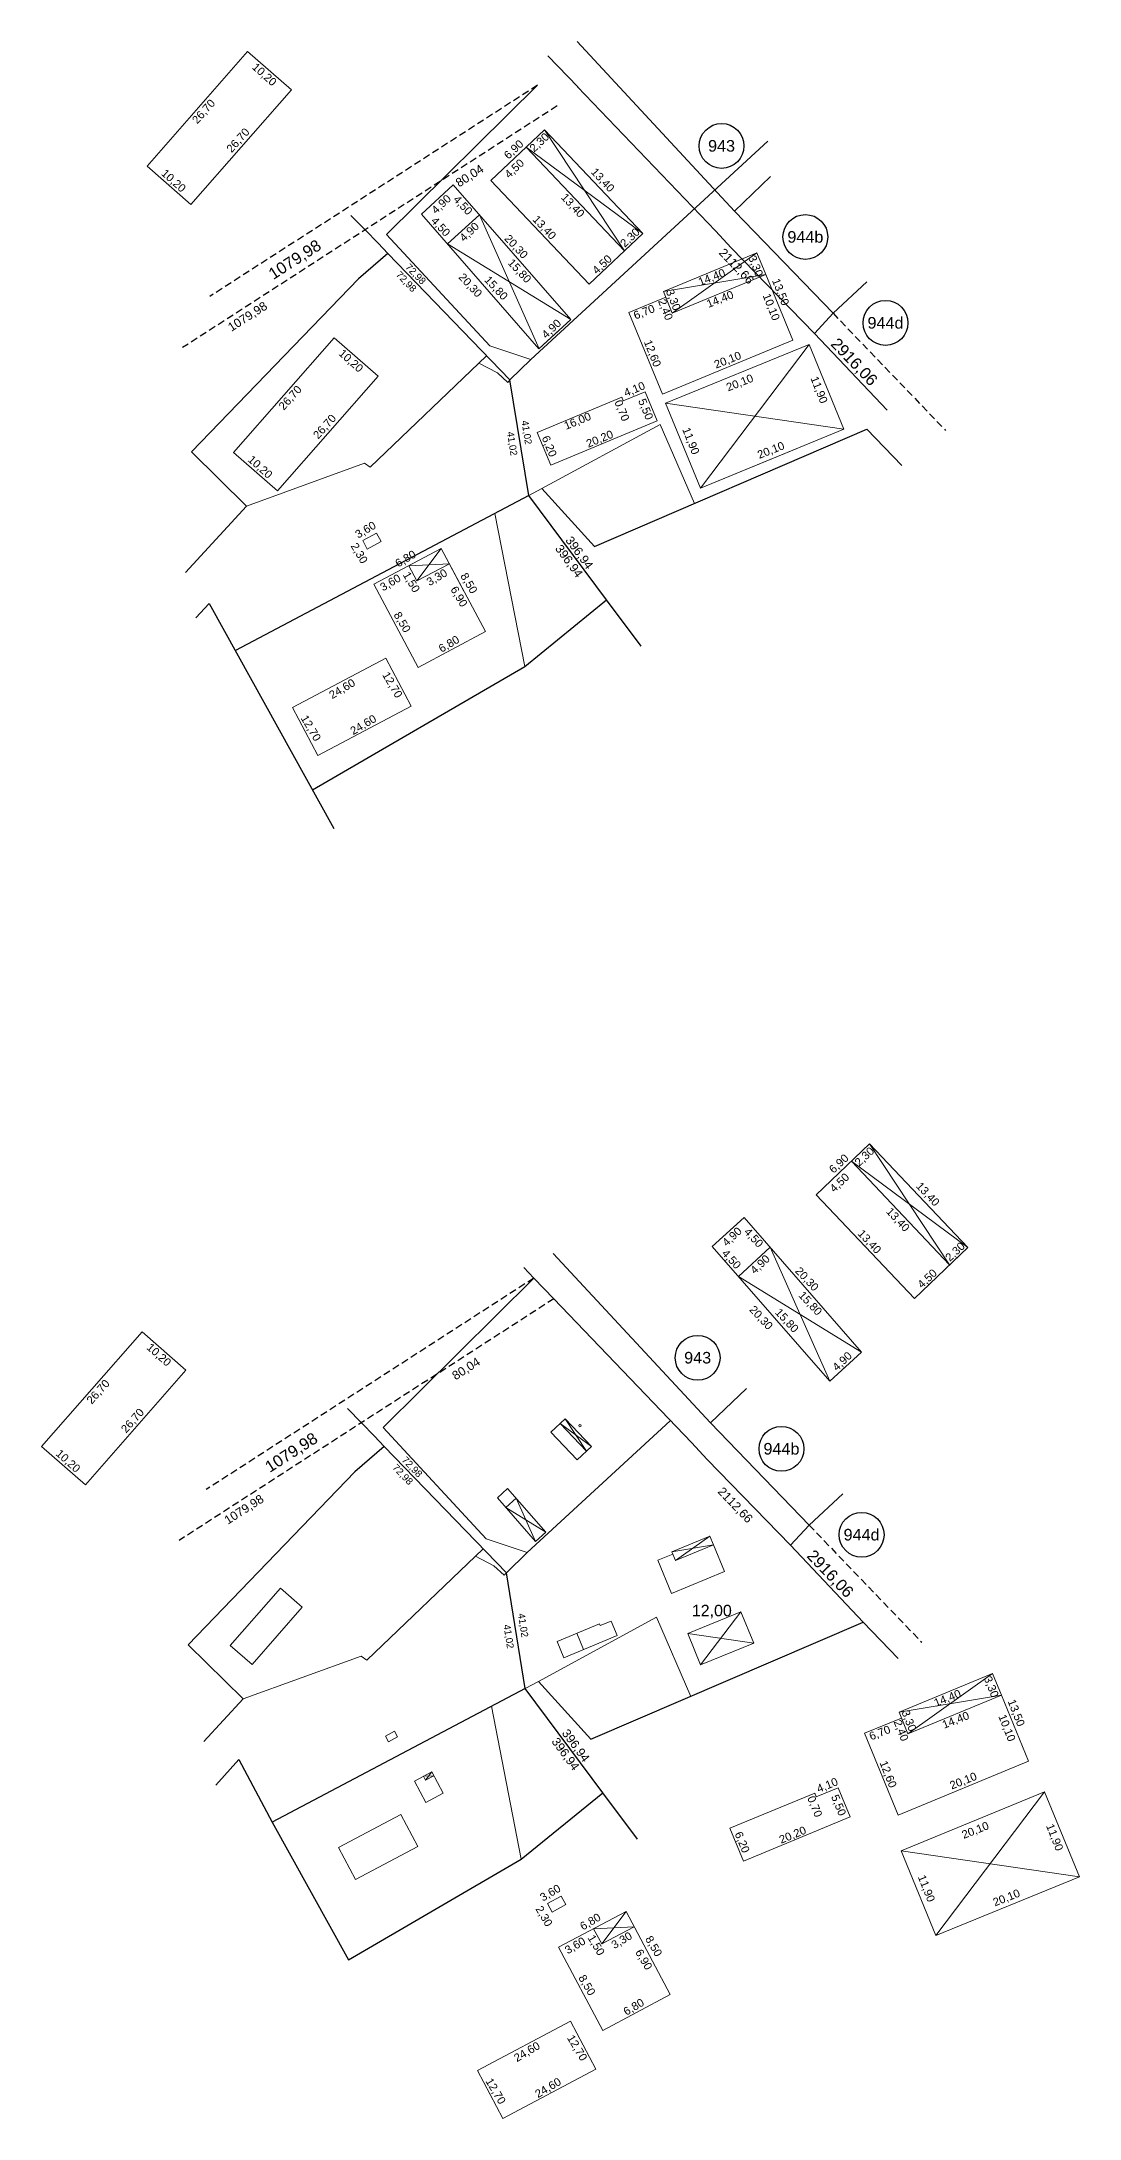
# Model space of a CAD drawing. Header units: feet. Extents: x 1554 to 7460, y 4629 to 11811.
# Drawn here: x 3700 to 4063, y 7015 to 7742 of the extents above; entities that cross this region are included whole.
import ezdxf

# ---------------------------------------------------------------- set-up
doc = ezdxf.new("R2010")
doc.units = ezdxf.units.FT
doc.header["$MEASUREMENT"] = 0
doc.linetypes.add('DASHED2', pattern=[0.375, 0.25, -0.125])
doc.layers.get('0').update_dxf_attribs({"linetype": 'CONTINUOUS'})
for name, color, linetype in [('Accesiones 0', 1, 'CONTINUOUS'), ('Alambrado', 1, 'CONTINUOUS'), ('Edificaciòn', 1, 'CONTINUOUS'), ('MEDICION', 2, 'CONTINUOUS'), ('Subdivision', 5, 'CONTINUOUS')]:
    doc.layers.add(name, color=color, linetype=linetype)
doc.styles.add('ARIAL', font='arial.ttf')

msp = doc.modelspace()

# ---------------------------------------------------------------- linework, layer by layer
at = {"color": 3}
for centre in [(3938.11, 7705.645, -0.461), (3967.439, 7673.779, -0.461), (3995.477, 7643.707, -0.461), (3929.742, 7281.554, -2.769), (3959.071, 7249.688, -2.769), (3987.11, 7219.615, -2.769)]:
    msp.add_circle(centre, 7.845, dxfattribs=at)
at = {"layer": 'Alambrado', "color": 2}
for p, q in [((3942.648, 7682.861, 2.453), (3887.534, 7742.177, 2.453)), ((3977.111, 7647.092, 2.453), (3942.648, 7682.861, 2.453)), ((3934.28, 7258.77, 0.145), (3879.167, 7318.086, 0.145)), ((3968.744, 7223, 0.145), (3934.28, 7258.77, 0.145))]:
    msp.add_line(p, q, dxfattribs=at)
at = {"layer": 'Alambrado'}
for p, q in [((3880.833, 7733.516, 0.145), (3887.765, 7726.304, 0.145)), ((3873.699, 7726.887, 0.276), (3820.92, 7674.61, 0.276)), ((3808.43, 7681.31, 0.166), (3813.361, 7676.272, -2.432)), ((3821.328, 7667.962, 0.166), (3811.069, 7659.096, 0.166)), ((3811.069, 7659.096, 0.166), (3752.66, 7598.616, 0.166)), ((3970.658, 7640.03, 2.308), (3977.111, 7647.092, 2.308)), ((3893.628, 7565.497, 0.32), (3988.942, 7606.512, 0.32)), ((3752.66, 7598.616, 0.166), (3771.893, 7579.633, 0.166)), ((3870.679, 7583.28, -0.723), (3767.977, 7529.014, -0.723)), ((3875.262, 7585.748, 0.32), (3893.628, 7565.497, 0.32)), ((3750.567, 7556.359, -0.08), (3771.893, 7579.633, -0.089)), ((3754.203, 7540.459, -0.016), (3758.808, 7545.557, -0.012)), ((3758.808, 7545.557, -0.002), (3802.452, 7466.809, -0.002)), ((3869.263, 7523.52, -0.089), (3897.84, 7546.758, -0.089)), ((3794.992, 7480.27, -0.089), (3869.263, 7523.52, -0.089)), ((3872.466, 7309.425, 0.276), (3819.687, 7257.148, 0.276)), ((3872.466, 7309.425, -2.163), (3879.397, 7302.213, -2.163)), ((3807.197, 7263.848, 0.166), (3812.129, 7258.81, -2.432)), ((3820.096, 7250.501, 0.166), (3809.836, 7241.635, 0.166)), ((3809.836, 7241.635, 0.166), (3751.428, 7181.155, 0.166)), ((3962.291, 7215.939), (3968.744, 7223)), ((3892.396, 7148.035, 0.32), (3987.709, 7189.051, 0.32)), ((3751.428, 7181.155, 0.166), (3770.66, 7162.172, 0.166)), ((3874.03, 7168.286, 0.32), (3892.396, 7148.035, 0.32)), ((3756.988, 7147.25, -0.083), (3770.66, 7162.172, -0.089)), ((3869.446, 7165.818, -0.723), (3780.881, 7119.022, -0.723)), ((3761.122, 7132.02, -0.009), (3769.173, 7140.931, -0.002)), ((3769.173, 7140.931, -0.002), (3780.881, 7119.022, -0.002)), ((3868.03, 7106.059, -0.089), (3896.607, 7129.296, -0.089)), ((3780.881, 7119.022, -0.002), (3807.576, 7070.855, -0.002)), ((3807.576, 7070.855, -0.089), (3868.03, 7106.059, -0.089))]:
    msp.add_line(p, q, dxfattribs=at)
at = {"layer": 'Alambrado', "lineweight": 0}
for p, q in [((3954.25, 7707.29), (3871.378, 7630.868)), ((3857, 7635.664), (3820.92, 7674.61, 0.276)), ((3855.885, 7632.203), (3815.179, 7593.179)), ((3871.378, 7630.868), (3857, 7635.664)), ((3859.664, 7626.238), (3853.221, 7629.649)), ((3863.282, 7622.887), (3859.664, 7626.238)), ((3864.041, 7623.763), (3871.378, 7630.868)), ((3864.041, 7623.763), (3863.282, 7622.887)), ((3916.595, 7608.201), (3875.262, 7585.748, 0.32)), ((3928.588, 7580.54), (3916.595, 7608.201)), ((3813.178, 7594.595), (3771.893, 7579.633, -0.089)), ((3815.179, 7593.179), (3813.178, 7594.595)), ((3875.262, 7585.748, 0.32), (3870.679, 7583.28, 0.225)), ((3869.263, 7523.52, -0.04), (3858.823, 7577.057)), ((3855.767, 7218.202), (3819.687, 7257.148, 0.276)), ((3920.156, 7259.525), (3870.145, 7213.406)), ((3870.145, 7213.406), (3855.767, 7218.202)), ((3854.652, 7214.741), (3813.946, 7175.717)), ((3858.431, 7208.776), (3851.988, 7212.187)), ((3862.808, 7206.301), (3870.145, 7213.406)), ((3862.05, 7205.425), (3858.431, 7208.776)), ((3862.808, 7206.301), (3862.05, 7205.425)), ((3915.362, 7190.739), (3874.03, 7168.286, 0.32)), ((3927.355, 7163.079), (3915.362, 7190.739)), ((3811.946, 7177.134), (3770.66, 7162.172, -0.089)), ((3813.946, 7175.717), (3811.946, 7177.134)), ((3874.03, 7168.286, 0.32), (3869.446, 7165.818, 0.225)), ((3868.03, 7106.059, -0.04), (3857.59, 7159.596))]:
    msp.add_line(p, q, dxfattribs=at)
at = {"layer": 'Alambrado', "color": 2, "linetype": 'DASHED2', "ltscale": 10}
for p, q in [((3977.111, 7647.092, 2.308), (4016.516, 7606.09, 2.353)), ((3968.744, 7223), (4008.148, 7181.999, 0.045))]:
    msp.add_line(p, q, dxfattribs=at)
at = {"layer": 'Edificaciòn', "lineweight": 0}
for p, q in [((3772.271, 7738.715), (3737.068, 7698.562)), ((3787.611, 7725.267), (3772.271, 7738.715)), ((3752.408, 7685.114), (3787.611, 7725.267)), ((3876.145, 7711.291), (3857.43, 7693.49)), ((3869.762, 7705.243), (3904.144, 7668.964)), ((3869.774, 7705.231), (3910.527, 7675.013)), ((3876.145, 7711.291), (3910.527, 7675.013)), ((3876.145, 7711.291), (3904.144, 7668.964)), ((3737.068, 7698.562), (3752.408, 7685.114)), ((3844.247, 7691.983), (3833.121, 7681.785)), ((3844.247, 7691.983), (3885.345, 7644.863)), ((3857.43, 7693.49), (3891.812, 7657.212)), ((3833.121, 7681.785), (3874.219, 7634.666)), ((3853.357, 7681.538), (3842.232, 7671.34)), ((3853.357, 7681.538), (3874.239, 7634.684)), ((3885.345, 7644.863), (3842.232, 7671.34)), ((3891.812, 7657.212), (3910.514, 7675.034)), ((3950.425, 7668.288), (3917.742, 7654.74)), ((3950.425, 7668.288), (3920.874, 7647.147)), ((3953.558, 7660.696), (3950.425, 7668.288)), ((3917.742, 7654.74), (3953.558, 7660.696)), ((3920.874, 7647.147), (3953.558, 7660.696)), ((3963.06, 7637.667), (3953.558, 7660.696)), ((3920.874, 7647.147), (3917.742, 7654.74)), ((3905.631, 7647.374), (3918.585, 7652.696)), ((3917.438, 7618.756), (3905.631, 7647.374)), ((3885.345, 7644.863), (3874.219, 7634.666)), ((3881.443, 7641.288), (3874.219, 7634.666)), ((3802.573, 7638.523), (3767.37, 7598.37)), ((3817.912, 7625.075), (3802.573, 7638.523)), ((3963.06, 7637.667), (3917.438, 7618.756)), ((3968.735, 7636.207), (3918.522, 7615.619)), ((3968.735, 7636.207), (3930.705, 7585.888)), ((3980.917, 7606.477), (3968.735, 7636.207)), ((3782.709, 7584.921), (3817.912, 7625.075)), ((3903.197, 7617.745), (3873.56, 7605.415)), ((3903.734, 7616.452), (3903.197, 7617.745)), ((3911.397, 7619.64), (3903.734, 7616.452)), ((3915.614, 7609.48), (3911.397, 7619.64)), ((3918.522, 7615.619), (3930.705, 7585.888)), ((3918.522, 7615.619), (3980.917, 7606.477)), ((3873.56, 7605.415), (3878.313, 7593.962)), ((3878.313, 7593.962), (3915.614, 7609.48)), ((3930.705, 7585.888), (3980.917, 7606.477)), ((3767.37, 7598.37), (3782.709, 7584.921)), ((3930.705, 7585.888), (3964.18, 7599.614)), ((3817.332, 7570.15), (3812.534, 7567.515)), ((3812.534, 7567.515), (3814.158, 7564.557)), ((3814.158, 7564.557), (3818.957, 7567.192)), ((3818.957, 7567.192), (3817.332, 7570.15)), ((3816.437, 7552.245), (3840.034, 7564.769)), ((3842.869, 7559.43), (3828.694, 7558.751)), ((3840.034, 7564.769), (3831.528, 7553.411)), ((3831.528, 7553.411), (3842.869, 7559.43)), ((3840.034, 7564.769), (3847.957, 7549.842)), ((3840.034, 7564.769), (3855.485, 7535.661)), ((3831.888, 7523.137), (3816.437, 7552.245)), ((3828.694, 7558.751), (3831.528, 7553.411)), ((3855.485, 7535.661), (3831.888, 7523.137)), ((3820.634, 7526.372), (3788.021, 7509.11)), ((3829.5, 7509.596), (3820.634, 7526.372)), ((3788.021, 7509.11), (3796.887, 7492.333)), ((3796.887, 7492.333), (3829.5, 7509.596)), ((3989.912, 7356.392, -0.089), (3971.197, 7338.591, -0.089)), ((3989.912, 7356.392, -0.089), (4024.294, 7320.114, -0.089)), ((3989.912, 7356.392, -0.089), (4017.911, 7314.065, -0.089)), ((3983.529, 7350.343, -0.089), (4017.911, 7314.065, -0.089)), ((3983.54, 7350.332, -0.089), (4024.294, 7320.114, -0.089)), ((3971.197, 7338.591, -0.089), (4005.579, 7302.312, -0.089)), ((3945.998, 7330.665, -0.089), (3934.873, 7320.468, -0.089)), ((3945.998, 7330.665, -0.089), (3987.096, 7283.546, -0.089)), ((3934.873, 7320.468, -0.089), (3975.97, 7273.349, -0.089)), ((3955.108, 7320.22, -0.089), (3943.983, 7310.023, -0.089)), ((3955.108, 7320.22, -0.089), (3975.99, 7273.367, -0.089)), ((4005.579, 7302.312, -0.089), (4024.281, 7320.135, -0.089)), ((3987.096, 7283.546, -0.089), (3943.983, 7310.023, -0.089)), ((3735.357, 7290.67, -0.089), (3700.154, 7250.516, -0.089)), ((3750.697, 7277.221, -0.089), (3735.357, 7290.67, -0.089)), ((3987.096, 7283.546, -0.089), (3975.97, 7273.349, -0.089)), ((3715.494, 7237.068, -0.089), (3750.697, 7277.221, -0.089)), ((3883.376, 7260.23), (3878.377, 7255.475)), ((3878.377, 7255.475), (3887.561, 7245.785)), ((3881.671, 7258.614), (3890.854, 7248.924)), ((3881.674, 7258.611), (3892.559, 7250.54)), ((3883.376, 7260.23), (3892.559, 7250.54)), ((3883.376, 7260.23), (3890.854, 7248.924)), ((3700.154, 7250.516, -0.089), (3715.494, 7237.068, -0.089)), ((3887.561, 7245.785), (3892.556, 7250.546)), ((3863.262, 7235.82), (3859.649, 7232.509)), ((3859.649, 7232.509), (3872.993, 7217.21)), ((3866.22, 7232.428), (3862.607, 7229.117)), ((3863.262, 7235.82), (3876.605, 7220.521)), ((3866.22, 7232.428), (3872.999, 7217.216)), ((3876.605, 7220.521), (3862.607, 7229.117)), ((3876.605, 7220.521), (3872.993, 7217.21)), ((3934.024, 7219.188), (3920.721, 7213.674)), ((3934.024, 7219.188), (3921.996, 7210.584)), ((3935.299, 7216.098), (3934.024, 7219.188)), ((3915.792, 7210.676), (3921.065, 7212.842)), ((3920.598, 7199.028), (3915.792, 7210.676)), ((3920.721, 7213.674), (3935.299, 7216.098)), ((3921.996, 7210.584), (3920.721, 7213.674)), ((3921.996, 7210.584), (3935.299, 7216.098)), ((3939.166, 7206.725), (3935.299, 7216.098)), ((3939.166, 7206.725), (3920.598, 7199.028)), ((3783.739, 7200.985), (3766.137, 7180.908)), ((3791.408, 7194.261), (3783.739, 7200.985)), ((3773.807, 7174.184), (3791.408, 7194.261)), ((3895.372, 7188.476), (3880.553, 7182.311)), ((3895.64, 7187.829), (3895.372, 7188.476)), ((3899.472, 7189.423), (3895.64, 7187.829)), ((3901.58, 7184.343), (3899.472, 7189.423)), ((3944.855, 7192.683), (3926.257, 7185.057)), ((3944.855, 7192.683), (3930.769, 7174.046)), ((3949.367, 7181.671), (3944.855, 7192.683)), ((3880.553, 7182.311), (3882.93, 7176.584)), ((3882.93, 7176.584), (3901.58, 7184.343)), ((3889.855, 7179.465), (3887.478, 7185.191)), ((3926.257, 7185.057), (3930.769, 7174.046)), ((3926.257, 7185.057), (3949.367, 7181.671)), ((3930.769, 7174.046), (3949.367, 7181.671)), ((3766.137, 7180.908), (3773.807, 7174.184)), ((4032.887, 7171.057, -0.089), (4000.204, 7157.509, -0.089)), ((4032.887, 7171.057, -0.089), (4003.336, 7149.916, -0.089)), ((4036.02, 7163.465, -0.089), (4032.887, 7171.057, -0.089)), ((4000.204, 7157.509, -0.089), (4036.02, 7163.465, -0.089)), ((4003.336, 7149.916, -0.089), (4036.02, 7163.465, -0.089)), ((4045.521, 7140.436, -0.089), (4036.02, 7163.465, -0.089)), ((3988.093, 7150.142, -0.089), (4001.047, 7155.464, -0.089)), ((4003.336, 7149.916, -0.089), (4000.204, 7157.509, -0.089)), ((3823.667, 7150.895), (3820.468, 7149.138)), ((3820.468, 7149.138), (3821.551, 7147.166)), ((3821.551, 7147.166), (3824.75, 7148.923)), ((3824.75, 7148.923), (3823.667, 7150.895)), ((3999.9, 7121.524, -0.089), (3988.093, 7150.142, -0.089)), ((4045.521, 7140.436, -0.089), (3999.9, 7121.524, -0.089)), ((3830.662, 7133.421), (3836.712, 7136.633)), ((3834.624, 7125.957), (3830.662, 7133.421)), ((3837.439, 7135.264), (3833.805, 7135.089)), ((3833.805, 7135.089), (3834.531, 7133.72)), ((3836.712, 7136.633), (3834.531, 7133.72)), ((3834.531, 7133.72), (3837.439, 7135.264)), ((3836.712, 7136.633), (3840.674, 7129.169)), ((3978.901, 7131.113, -0.089), (3971.238, 7127.925, -0.089)), ((3983.118, 7120.954, -0.089), (3978.901, 7131.113, -0.089)), ((3840.674, 7129.169), (3834.624, 7125.957)), ((3970.701, 7129.218, -0.089), (3941.064, 7116.889, -0.089)), ((3971.238, 7127.925, -0.089), (3970.701, 7129.218, -0.089)), ((4051.168, 7129.656, -0.089), (4000.955, 7109.068, -0.089)), ((4051.168, 7129.656, -0.089), (4013.138, 7079.337, -0.089)), ((4063.351, 7099.926, -0.089), (4051.168, 7129.656, -0.089)), ((3825.868, 7121.71), (3804.126, 7110.201)), ((3831.778, 7110.525), (3825.868, 7121.71)), ((3941.064, 7116.889, -0.089), (3945.817, 7105.436, -0.089)), ((3945.817, 7105.436, -0.089), (3983.118, 7120.954, -0.089)), ((3804.126, 7110.201), (3810.036, 7099.017)), ((3810.036, 7099.017), (3831.778, 7110.525)), ((4000.955, 7109.068, -0.089), (4013.138, 7079.337, -0.089)), ((4000.955, 7109.068, -0.089), (4063.351, 7099.926, -0.089)), ((4013.138, 7079.337, -0.089), (4063.351, 7099.926, -0.089)), ((3881.991, 7093.173, -0.089), (3877.192, 7090.537, -0.089)), ((3877.192, 7090.537, -0.089), (3878.817, 7087.579, -0.089)), ((3878.817, 7087.579, -0.089), (3883.616, 7090.215, -0.089)), ((3881.095, 7075.267, -0.089), (3904.693, 7087.792, -0.089)), ((3883.616, 7090.215, -0.089), (3881.991, 7093.173, -0.089)), ((3904.693, 7087.792, -0.089), (3896.187, 7076.433, -0.089)), ((3904.693, 7087.792, -0.089), (3920.144, 7058.683, -0.089)), ((3907.528, 7082.453, -0.089), (3893.352, 7081.773, -0.089)), ((3893.352, 7081.773, -0.089), (3896.187, 7076.433, -0.089)), ((3896.187, 7076.433, -0.089), (3907.528, 7082.453, -0.089)), ((3896.546, 7046.159, -0.089), (3881.095, 7075.267, -0.089)), ((3920.144, 7058.683, -0.089), (3896.546, 7046.159, -0.089)), ((3885.293, 7049.394, -0.089), (3852.679, 7032.132, -0.089)), ((3894.158, 7032.618, -0.089), (3885.293, 7049.394, -0.089)), ((3852.679, 7032.132, -0.089), (3861.545, 7015.356, -0.089)), ((3861.545, 7015.356, -0.089), (3894.158, 7032.618, -0.089))]:
    msp.add_line(p, q, dxfattribs=at)
msp.add_circle((3888.557, 7257.769), 0.425, dxfattribs=at)
at = {"layer": 'Subdivision', "color": 2}
for p, q in [((3877.305, 7737.187, 0.145), (3880.833, 7733.516, 0.145)), ((3955.206, 7694.908, -35.21), (3942.648, 7682.861, 2.453)), ((3988.918, 7658.028, -74.589), (3977.111, 7647.092, 2.308)), ((3868.938, 7313.096, -2.163), (3872.466, 7309.425, -2.163)), ((3946.838, 7270.817, -37.518), (3934.28, 7258.77, 0.145)), ((3980.551, 7233.937, -76.897), (3968.744, 7223))]:
    msp.add_line(p, q, dxfattribs=at)
at = {"layer": 'Subdivision', "color": 2, "linetype": 'DASHED2', "ltscale": 10}
for p, q in [((3873.699, 7726.887, -1.887), (3759.008, 7652.91, -2.237)), ((3872.466, 7309.425, -1.887), (3757.776, 7235.448, -2.237))]:
    msp.add_line(p, q, dxfattribs=at)
at = {"layer": 'Subdivision'}
for p, q in [((3887.753, 7726.296, 0.145), (3935.994, 7675.963, 0.145)), ((3935.994, 7675.963, 0.145), (3941.484, 7670.036, 0.145)), ((3818.017, 7671.734, -1.887), (3817.908, 7671.626, -1.887)), ((3941.484, 7670.036, 0.145), (3970.658, 7640.03, 0.145)), ((3970.658, 7640.03, 0.453), (3996.077, 7613.142, 0.453)), ((3988.942, 7606.512, -1.855), (4001.171, 7593.775, -1.855)), ((3879.385, 7302.205, -2.163), (3927.627, 7251.871, -2.163)), ((3816.785, 7254.273, -1.887), (3816.675, 7254.165, -1.887)), ((3927.627, 7251.871, -2.163), (3933.117, 7245.945, -2.163)), ((3933.117, 7245.945, -2.163), (3962.291, 7215.939, -2.163)), ((3962.291, 7215.939, -1.855), (3987.709, 7189.051, -1.855)), ((3987.709, 7189.051, -1.855), (3999.939, 7176.314, -1.855))]:
    msp.add_line(p, q, dxfattribs=at)
at = {"layer": 'Subdivision', "linetype": 'DASHED2', "ltscale": 10}
for p, q in [((3880.618, 7719.667, -2.163), (3749.501, 7635.068, -2.688)), ((3879.385, 7302.205, -2.163), (3748.268, 7217.606, -2.688))]:
    msp.add_line(p, q, dxfattribs=at)
at = {"layer": 'Subdivision', "color": 3}
for p, q in [((3813.361, 7676.272, -1.997), (3817.908, 7671.626, -1.997)), ((3817.908, 7671.626, -1.997), (3821.328, 7667.962, -1.997)), ((3870.679, 7583.28, -1.938), (3864.041, 7623.763, -2.163)), ((3897.84, 7546.758, -2.886), (3870.679, 7583.28, -2.886)), ((3909.924, 7530.589, -2.886), (3897.84, 7546.758, -2.886)), ((3812.129, 7258.81, -1.997), (3816.675, 7254.165, -1.997)), ((3816.675, 7254.165, -1.997), (3820.096, 7250.501, -1.997)), ((3869.446, 7165.818, -1.938), (3862.808, 7206.301, -2.163)), ((3896.607, 7129.296, -2.886), (3869.446, 7165.818, -2.886)), ((3908.691, 7113.127, -2.886), (3896.607, 7129.296, -2.886))]:
    msp.add_line(p, q, dxfattribs=at)
at = {"layer": 'Subdivision', "color": 3, "lineweight": 0}
for p, q in [((3821.328, 7667.962, -1.997), (3864.041, 7623.763, -2.163)), ((3820.096, 7250.501, -1.997), (3862.808, 7206.301, -2.163))]:
    msp.add_line(p, q, dxfattribs=at)

# ---------------------------------------------------------------- texts
at = {"layer": 'Accesiones 0', "char_height": 2.8, "attachment_point": 5, "style": 'ARIAL'}
for s, insert, rotation in [('10,20', (3777.991, 7730.482), 318.160665), ('26,70', (3757.046, 7717.55), 48.160665), ('26,70', (3769.082, 7707.467), 48.160665), ('6,90', (3865.533, 7704.238), 43.174741), ('2,30', (3874.518, 7706.706), 43.174741), ('10,20', (3746.214, 7693.307), 318.160665), ('4,50', (3865.76, 7697.562), 43.174741), ('13,40', (3896.38, 7693.564), 313.174741), ('4,90', (3840.184, 7685.086), 43.174741), ('4,50', (3847.43, 7684.74), 313.174741), ('13,40', (3885.909, 7684.664), 313.174741), ('4,50', (3839.653, 7677.224), 313.174741), ('4,90', (3849.987, 7675.394), 43.174741), ('13,40', (3875.953, 7676.942), 313.174741), ('2,30', (3906.232, 7673.402), 43.174741), ('20,30', (3866.081, 7670.267), 313.174741), ('20,30', (3850.044, 7656.747), 313.174741), ('15,80', (3867.266, 7661.765), 313.174741), ('4,50', (3896.453, 7663.999), 43.174741), ('14,40', (3934.763, 7659.466), 21.608254), ('3,30', (3949.847, 7663.552), 291.608254), ('15,80', (3859.057, 7655.766), 313.174741), ('3,30', (3921.02, 7651.714), 291.608254), ('14,40', (3937.66, 7651.801), 21.608254), ('10,10', (3955.308, 7649.198), 291.608254), ('13,50', (3958.569, 7654.46), 291.608254), ('6,70', (3911.104, 7647.33), 21.608254), ('2,40', (3918.284, 7648.277), 291.608254), ('4,90', (3878.724, 7641.48), 43.174741), ('10,20', (3808.293, 7630.29), 318.160665), ('12,60', (3913.75, 7632.966), 291.608254), ('20,10', (3940.322, 7630.543), 21.608254), ('20,10', (3944.561, 7622.579, -28.336), 21.608254), ('11,90', (3972.042, 7620.217, -28.336), 291.608254), ('26,70', (3787.348, 7617.358), 48.160665), ('4,10', (3907.699, 7620.308), 22.271805), ('5,50', (3911.363, 7613.429), 292.271805), ('26,70', (3799.384, 7607.274), 48.160665), ('16,00', (3887.781, 7609.183), 22.271805), ('0,70', (3903.034, 7612.961), 292.271805), ('6,20', (3877.618, 7600.463), 292.271805), ('20,20', (3895.564, 7602.91), 22.271805), ('11,90', (3927.17, 7602.331, -28.336), 291.608254), ('10,20', (3776.516, 7593.115), 318.160665), ('20,10', (3955.452, 7598.963, -28.336), 21.608254), ('3,60', (3813.632, 7571.103, 1.084), 30.710456), ('2,30', (3811.132, 7563.01), 300.710456), ('6,80', (3827.648, 7560.992), 30.710456), ('3,60', (3822.337, 7552.649), 30.710456), ('1,50', (3829.393, 7552.882), 300.710456), ('3,30', (3838.624, 7554.482), 30.710456), ('8,50', (3849.523, 7552.504), 300.710456), ('6,90', (3846.049, 7547.833), 300.710456), ('8,50', (3826.165, 7538.877), 300.710456), ('6,80', (3842.837, 7531.163), 30.710456), ('24,60', (3805.463, 7515.473), 30.710456), ('12,70', (3822.741, 7516.926), 300.710456), ('12,70', (3794.219, 7501.79), 300.710456), ('24,60', (3812.853, 7502.895), 30.710456), ('6,90', (3979.3, 7349.339, -0.089), 43.174741), ('2,30', (3988.285, 7351.806, -0.089), 43.174741), ('4,50', (3979.527, 7342.663, -0.089), 43.174741), ('13,40', (4010.147, 7338.665, -0.089), 313.174741), ('13,40', (3999.676, 7329.764, -0.089), 313.174741), ('4,90', (3941.935, 7323.768, -0.089), 43.174741), ('4,50', (3949.182, 7323.423, -0.089), 313.174741), ('13,40', (3989.719, 7322.043, -0.089), 313.174741), ('2,30', (4019.999, 7318.503, -0.089), 43.174741), ('4,50', (3941.405, 7315.907, -0.089), 313.174741), ('4,90', (3951.738, 7314.076, -0.089), 43.174741), ('20,30', (3967.833, 7308.95, -0.089), 313.174741), ('4,50', (4010.22, 7309.099, -0.089), 43.174741), ('15,80', (3969.018, 7300.447, -0.089), 313.174741), ('20,30', (3951.795, 7295.429, -0.089), 313.174741), ('15,80', (3960.809, 7294.448, -0.089), 313.174741), ('10,20', (3741.077, 7282.436, -0.089), 318.160665), ('4,90', (3980.475, 7280.163, -0.089), 43.174741), ('26,70', (3720.132, 7269.504, -0.089), 48.160665), ('26,70', (3732.168, 7259.421, -0.089), 48.160665), ('10,20', (3709.3, 7245.262, -0.089), 318.160665), ('3,30', (4032.309, 7166.321, -0.089), 291.608254), ('14,40', (4017.225, 7162.235, -0.089), 21.608254), ('13,50', (4041.031, 7157.228, -0.089), 291.608254), ('6,70', (3993.566, 7150.099, -0.089), 21.608254), ('2,40', (4000.746, 7151.045, -0.089), 291.608254), ('3,30', (4003.482, 7154.482, -0.089), 291.608254), ('14,40', (4020.122, 7154.57, -0.089), 21.608254), ('10,10', (4037.77, 7151.967, -0.089), 291.608254), ('12,60', (3996.211, 7135.735, -0.089), 291.608254), ('4,10', (3975.203, 7131.781, -0.089), 22.271805), ('20,10', (4022.784, 7133.312, -0.089), 21.608254), ('0,70', (3970.538, 7124.434, -0.089), 292.271805), ('5,50', (3978.866, 7124.902, -0.089), 292.271805), ('6,20', (3945.122, 7111.937, -0.089), 292.271805), ('20,20', (3963.068, 7114.383, -0.089), 22.271805), ('20,10', (4026.994, 7116.029, -28.425), 21.608254), ('11,90', (4054.475, 7113.666, -28.425), 291.608254), ('3,60', (3878.291, 7094.125, 0.996), 30.710456), ('11,90', (4009.603, 7095.78, -28.425), 291.608254), ('20,10', (4037.885, 7092.412, -28.425), 21.608254), ('2,30', (3875.79, 7086.033, -0.089), 300.710456), ('6,80', (3892.306, 7084.014, -0.089), 30.710456), ('1,50', (3894.052, 7075.904, -0.089), 300.710456), ('3,30', (3903.283, 7077.505, -0.089), 30.710456), ('8,50', (3914.182, 7075.526, -0.089), 300.710456), ('3,60', (3886.996, 7075.672, -0.089), 30.710456), ('6,90', (3910.708, 7070.855, -0.089), 300.710456), ('8,50', (3890.824, 7061.899, -0.089), 300.710456), ('6,80', (3907.496, 7054.186, -0.089), 30.710456), ('12,70', (3887.4, 7039.948, -0.089), 300.710456), ('24,60', (3870.122, 7038.496, -0.089), 30.710456), ('12,70', (3858.877, 7024.812, -0.089), 300.710456), ('24,60', (3877.512, 7025.918, -0.089), 30.710456)]:
    msp.add_mtext(s, dxfattribs=dict(at, insert=insert, rotation=rotation))
at = {"layer": 'Accesiones 0', "insert": (3934.707, 7192.733, -40.48), "char_height": 4, "attachment_point": 5, "style": 'ARIAL'}
msp.add_mtext('12,00', dxfattribs=at)
at = {"layer": 'MEDICION', "color": 3, "char_height": 4.0514, "width": 7.97874, "attachment_point": 5, "style": 'ARIAL'}
for s, insert in [('943', (3938.11, 7705.645, -0.461)), ('944b', (3967.439, 7673.779, -0.461)), ('944d', (3995.477, 7643.707, -0.461)), ('943', (3929.742, 7281.554, -2.769)), ('944b', (3959.071, 7249.688, -2.769)), ('944d', (3987.11, 7219.615, -2.769))]:
    msp.add_mtext(s, dxfattribs=dict(at, insert=insert))
at = {"layer": 'MEDICION', "color": 2, "attachment_point": 1, "style": 'ARIAL'}
for s, insert, char_height, width, rotation in [('80,04', (3844.643, 7693.649, -2.769), 3.0386, 7.97874, 32.648898), ('2112,66', (3939.134, 7670.157, -99.408), 3.0386, 7.97874, 313.852787), ('72,98', (3825.741, 7662.085, -85.586), 2.4309, 6.38299, 313.852787), ('72,98', (3829.018, 7664.736, -5.78), 2.4309, 6.38299, 313.852787), ('1079,98', (3764.944, 7643.118, -2.769), 3.0386, 7.97874, 32.648898), ('41,02', (3865.414, 7605.866, 77.037), 2.4309, 6.38299, 278.855356), ('41,02', (3870.483, 7609.779, 77.037), 2.4309, 6.38299, 278.855356), ('396,94', (3885.736, 7569.446, -2.769), 3.0386, 7.97874, 306.425136), ('396,94', (3882.126, 7566.514, -2.769), 3.0386, 7.97874, 306.425136), ('80,04', (3843.41, 7276.187, -2.769), 3.0386, 7.97874, 32.648898), ('72,98', (3827.786, 7247.274, -5.78), 2.4309, 6.38299, 313.852787), ('72,98', (3824.508, 7244.623, -85.586), 2.4309, 6.38299, 313.852787), ('1079,98', (3763.711, 7225.656, -2.769), 3.0386, 7.97874, 32.648898), ('2112,66', (3938.726, 7236.642, -101.716), 3.0386, 7.97874, 313.852787), ('41,02', (3869.251, 7192.317, 77.037), 2.4309, 6.38299, 278.855356), ('41,02', (3864.181, 7188.405, 77.037), 2.4309, 6.38299, 278.855356), ('396,94', (3880.893, 7149.052, -2.769), 3.0386, 7.97874, 306.425136), ('396,94', (3884.503, 7151.984, -2.769), 3.0386, 7.97874, 306.425136)]:
    msp.add_mtext(s, dxfattribs=dict(at, insert=insert, char_height=char_height, width=width, rotation=rotation))
at = {"layer": 'MEDICION', "color": 3, "char_height": 4.0514, "width": 7.97874, "attachment_point": 1, "style": 'ARIAL'}
for s, insert, rotation in [('1079,98', (3779.062, 7662.093, 96.943), 32.785379), ('2916,06', (3978.949, 7638.893, 0.453), 313.821221), ('1079,98', (3777.829, 7244.631, 96.943), 32.785379), ('2916,06', (3970.582, 7214.802, -1.855), 313.821221)]:
    msp.add_mtext(s, dxfattribs=dict(at, insert=insert, rotation=rotation))

doc.saveas('drawing.dxf')
